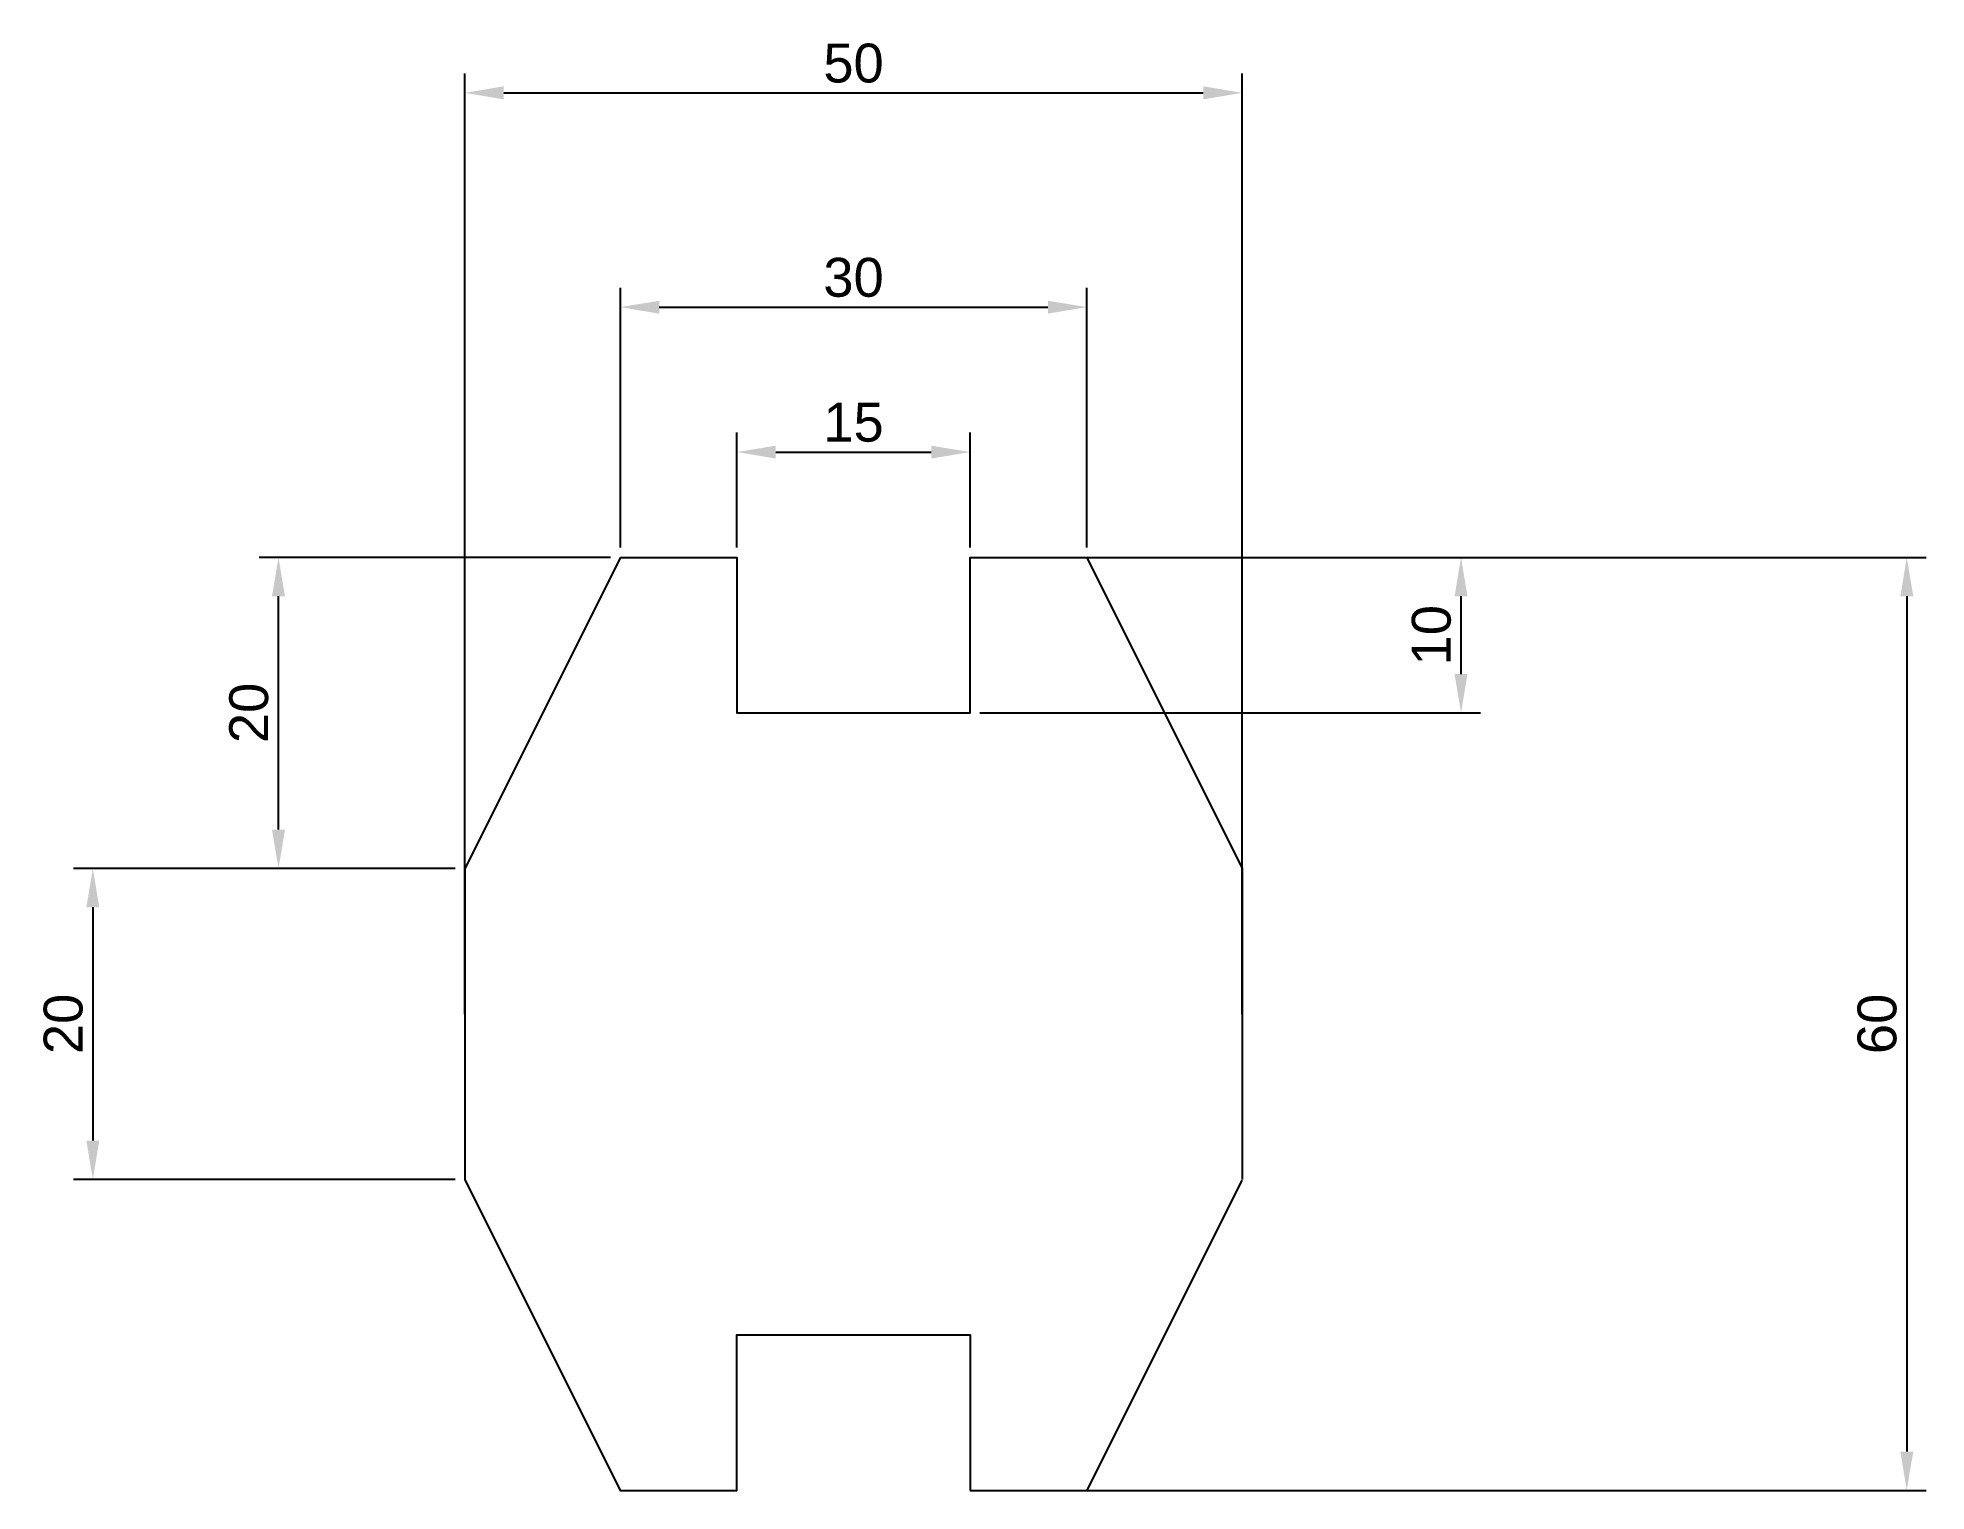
# Model space of a CAD drawing. Header units: millimetres. Extents: x 41 to 162, y 20 to 114.
import ezdxf

# ---------------------------------------------------------------- set-up
doc = ezdxf.new("R2010")
doc.units = ezdxf.units.MM
doc.styles.get("Standard").update_dxf_attribs({"font": 'arial.ttf'})
doc.dimstyles.new('ISO-25', dxfattribs={"dimtxt": 2.5, "dimasz": 2.5, "dimexe": 1.25, "dimexo": 0.625, "dimtad": 1, "dimtxsty": 'Standard', "dimcen": 2.5, "dimadec": 0, "dimazin": 0, "dimtfac": 1, "dimtmove": 0, "dimatfit": 3, "dimfxl": 1, "dimarcsym": 0})

# ---------------------------------------------------------------- blocks, each defined once
blk = doc.blocks.new('*D5')
at = {"color": 0, "lineweight": -2, "transparency": 16777216}
for p, q in [((67.77, 60.33), (43.22, 60.33)), ((44.47, 57.83), (44.47, 42.83)), ((67.77, 40.33), (43.22, 40.33))]:
    blk.add_line(p, q, dxfattribs=at)
at = {"color": 0, "transparency": 16777216}
for points in [[(44.05, 57.83), (44.88, 57.83), (44.47, 60.33)], [(44.05, 42.83), (44.88, 42.83), (44.47, 40.33)]]:
    blk.add_solid(points, dxfattribs=at)
at = {"layer": 'Defpoints', "color": 0, "transparency": 16777216}
for p in [(68.4, 60.33), (44.47, 40.33), (68.4, 40.33)]:
    blk.add_point(p, dxfattribs=at)
at = {"color": 0, "transparency": 16777216, "insert": (42.57, 50.33), "char_height": 2.5, "attachment_point": 5, "rotation": 90}
blk.add_mtext('20', dxfattribs=at)
blk = doc.blocks.new('*D6')
at = {"color": 0, "lineweight": -2, "transparency": 16777216}
for p, q in [((85.9, 80.96), (85.9, 88.36)), ((100.9, 80.96), (100.9, 88.36)), ((88.4, 87.11), (98.4, 87.11))]:
    blk.add_line(p, q, dxfattribs=at)
at = {"color": 0, "transparency": 16777216}
for points in [[(88.4, 87.52), (88.4, 86.69), (85.9, 87.11)], [(98.4, 87.52), (98.4, 86.69), (100.9, 87.11)]]:
    blk.add_solid(points, dxfattribs=at)
at = {"layer": 'Defpoints', "color": 0, "transparency": 16777216}
for p in [(100.9, 87.11), (85.9, 80.33), (100.9, 80.33)]:
    blk.add_point(p, dxfattribs=at)
at = {"color": 0, "transparency": 16777216, "insert": (93.4, 89.01), "char_height": 2.5, "attachment_point": 5}
blk.add_mtext('15', dxfattribs=at)
blk = doc.blocks.new('*D7')
at = {"color": 0, "lineweight": -2, "transparency": 16777216}
for p, q in [((78.4, 80.96), (78.4, 97.68)), ((108.4, 80.96), (108.4, 97.68)), ((80.9, 96.43), (105.9, 96.43))]:
    blk.add_line(p, q, dxfattribs=at)
at = {"color": 0, "transparency": 16777216}
for points in [[(80.9, 96.84), (80.9, 96.01), (78.4, 96.43)], [(105.9, 96.84), (105.9, 96.01), (108.4, 96.43)]]:
    blk.add_solid(points, dxfattribs=at)
at = {"layer": 'Defpoints', "color": 0, "transparency": 16777216}
for p in [(108.4, 96.43), (78.4, 80.33), (108.4, 80.33)]:
    blk.add_point(p, dxfattribs=at)
at = {"color": 0, "transparency": 16777216, "insert": (93.4, 98.33), "char_height": 2.5, "attachment_point": 5}
blk.add_mtext('30', dxfattribs=at)
blk = doc.blocks.new('*D8')
at = {"color": 0, "lineweight": -2, "transparency": 16777216}
for p, q in [((105.27, 80.33), (162.4, 80.33)), ((161.15, 77.83), (161.15, 22.83)), ((105.27, 20.33), (162.4, 20.33))]:
    blk.add_line(p, q, dxfattribs=at)
at = {"color": 0, "transparency": 16777216}
for points in [[(160.74, 77.83), (161.57, 77.83), (161.15, 80.33)], [(160.74, 22.83), (161.57, 22.83), (161.15, 20.33)]]:
    blk.add_solid(points, dxfattribs=at)
at = {"layer": 'Defpoints', "color": 0, "transparency": 16777216}
for p in [(104.65, 80.33), (104.65, 20.33), (161.15, 20.33)]:
    blk.add_point(p, dxfattribs=at)
at = {"color": 0, "transparency": 16777216, "insert": (159.25, 50.33), "char_height": 2.5, "attachment_point": 5, "rotation": 90}
blk.add_mtext('60', dxfattribs=at)
blk = doc.blocks.new('*D9')
at = {"color": 0, "lineweight": -2, "transparency": 16777216}
for p, q in [((101.52, 80.33), (133.73, 80.33)), ((132.48, 72.83), (132.48, 77.83)), ((101.52, 70.33), (133.73, 70.33))]:
    blk.add_line(p, q, dxfattribs=at)
at = {"color": 0, "transparency": 16777216}
for points in [[(132.06, 77.83), (132.89, 77.83), (132.48, 80.33)], [(132.06, 72.83), (132.89, 72.83), (132.48, 70.33)]]:
    blk.add_solid(points, dxfattribs=at)
at = {"layer": 'Defpoints', "color": 0, "transparency": 16777216}
for p in [(100.9, 80.33), (132.48, 80.33), (100.9, 70.33)]:
    blk.add_point(p, dxfattribs=at)
at = {"color": 0, "transparency": 16777216, "insert": (130.58, 75.33), "char_height": 2.5, "attachment_point": 5, "rotation": 90}
blk.add_mtext('10', dxfattribs=at)
blk = doc.blocks.new('*D10')
at = {"color": 0, "lineweight": -2, "transparency": 16777216}
for p, q in [((77.77, 80.33), (55.16, 80.33)), ((56.41, 62.83), (56.41, 77.83)), ((67.77, 60.33), (55.16, 60.33))]:
    blk.add_line(p, q, dxfattribs=at)
at = {"color": 0, "transparency": 16777216}
for points in [[(55.99, 77.83), (56.83, 77.83), (56.41, 80.33)], [(55.99, 62.83), (56.83, 62.83), (56.41, 60.33)]]:
    blk.add_solid(points, dxfattribs=at)
at = {"layer": 'Defpoints', "color": 0, "transparency": 16777216}
for p in [(56.41, 80.33), (78.4, 80.33), (68.4, 60.33)]:
    blk.add_point(p, dxfattribs=at)
at = {"color": 0, "transparency": 16777216, "insert": (54.51, 70.33), "char_height": 2.5, "attachment_point": 5, "rotation": 90}
blk.add_mtext('20', dxfattribs=at)
blk = doc.blocks.new('*D11')
at = {"color": 0, "lineweight": -2, "transparency": 16777216}
for p, q in [((68.4, 50.96), (68.4, 111.46)), ((118.4, 50.96), (118.4, 111.46)), ((70.9, 110.21), (115.9, 110.21))]:
    blk.add_line(p, q, dxfattribs=at)
at = {"color": 0, "transparency": 16777216}
for points in [[(70.9, 110.63), (70.9, 109.79), (68.4, 110.21)], [(115.9, 110.63), (115.9, 109.79), (118.4, 110.21)]]:
    blk.add_solid(points, dxfattribs=at)
at = {"layer": 'Defpoints', "color": 0, "transparency": 16777216}
for p in [(118.4, 110.21), (68.4, 50.33), (118.4, 50.33)]:
    blk.add_point(p, dxfattribs=at)
at = {"color": 0, "transparency": 16777216, "insert": (93.4, 112.11), "char_height": 2.5, "attachment_point": 5}
blk.add_mtext('50', dxfattribs=at)

msp = doc.modelspace()

# ---------------------------------------------------------------- linework, layer by layer
for p, q in [((78.4, 80.333), (68.4, 60.333)), ((108.4, 80.333), (118.4, 60.333)), ((68.4, 60.333), (68.4, 40.333)), ((118.4, 60.333), (118.4, 40.333)), ((68.4, 40.333), (78.4, 20.276)), ((108.4, 20.276), (118.4, 40.276)), ((100.9, 20.333), (108.4, 20.333))]:
    msp.add_line(p, q)
for points in [[(78.4, 80.333), (85.9, 80.333), (85.9, 70.333), (100.9, 70.333), (100.9, 80.333), (108.4, 80.333)], [(78.4, 20.333), (85.9, 20.333), (85.9, 30.333), (100.9, 30.333), (100.9, 20.333)]]:
    msp.add_lwpolyline(points)

# ---------------------------------------------------------------- dimensions: what is measured, and where the dimension line sits
for base, p1, p2, picture, middle in [((118.4, 110.211), (68.4, 50.333), (118.4, 50.333), '*D11', (93.4, 112.112)), ((108.4, 96.426), (78.4, 80.333), (108.4, 80.333), '*D7', (93.4, 98.329)), ((100.9, 87.106), (85.9, 80.333), (100.9, 80.333), '*D6', (93.4, 89.008))]:
    dim = msp.add_linear_dim(base=base, p1=p1, p2=p2, dimstyle='ISO-25')
    dim.commit()
    dim.dimension.update_dxf_attribs({"geometry": picture, "text_midpoint": middle})
for base, p1, p2, picture, middle in [((56.409, 80.333), (68.4, 60.333), (78.4, 80.333), '*D10', (54.508, 70.333)), ((132.478, 80.333), (100.9, 70.333), (100.9, 80.333), '*D9', (130.576, 75.333)), ((161.153, 20.333), (104.65, 80.333), (104.65, 20.333), '*D8', (159.251, 50.333)), ((44.467, 40.333), (68.4, 60.333), (68.4, 40.333), '*D5', (42.565, 50.333))]:
    dim = msp.add_linear_dim(base=base, p1=p1, p2=p2, angle=90, dimstyle='ISO-25')
    dim.commit()
    dim.dimension.update_dxf_attribs({"geometry": picture, "text_midpoint": middle})

doc.saveas('drawing.dxf')
